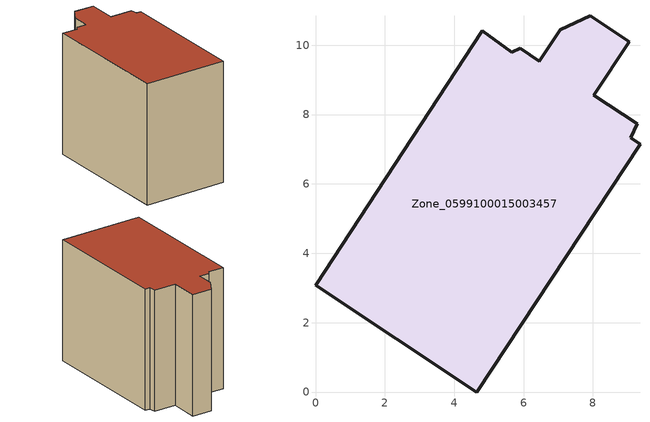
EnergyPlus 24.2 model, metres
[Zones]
Zone_0599100015003457
 floor ground (C_G): 5.9,9.9 6.45,9.54 7.05,10.44 7.92,10.84 9.04,10.1 8.02,8.56 9.27,7.73 9.09,7.34 9.36,7.15 4.65,0 0,3.08 4.8,10.41 5.66,9.79 z0.93
 wall outside (C_F): 7.92,10.84 7.05,10.44 6.45,9.54 5.9,9.9 5.66,9.79 4.8,10.41 0,3.08 4.65,0 9.36,7.15 9.09,7.34 9.27,7.73 8.02,8.56 9.04,10.1 7.92,10.84 z0.93:8.95
 roof outside (C_R): 9.36,7.15 9.09,7.34 9.27,7.73 8.02,8.56 9.04,10.1 7.92,10.84 7.05,10.44 6.45,9.54 5.9,9.9 5.66,9.79 4.8,10.41 0,3.08 4.65,0 z8.95
[BUILDING]
Pand.0599100015003457: North Axis=0; Terrain=City; Loads Convergence Tolerance Value=0.04; Temperature Convergence Tolerance Value=0.4; Solar Distribution=FullExterior; Maximum Number of Warmup Days=25; Minimum Number of Warmup Days=1
[Site:Location]
Rotterdam.The.Hague.AP_ZH_NLD Design_Conditions: Latitude=51.96; Longitude=4.45; Time Zone=1; Elevation=-4.5
[SITE:GROUNDTEMPERATURE:BUILDINGSURFACE]
18, 18, 18, 18, 18, 18, 18, 18, 18, 18, 18, 18
[MATERIAL] Thermal Absorptance=0.9; Solar Absorptance=0.7; Visible Absorptance=0.7
Name | Roughness | Thickness | Conductivity | Density | Specific Heat
G.TI.1965-1974 | MediumSmooth | 0.15 | 0.882353 | 540 | 1210
F.TI.1965-1974 | Rough | 0.3 | 0.697674 | 1920 | 840
R.TI.1965-1974 | MediumRough | 0.2 | 0.232558 | 1500 | 1000
[CONSTRUCTION]
C_G: G.TI.1965-1974
C_F: F.TI.1965-1974
C_R: R.TI.1965-1974
[ZONE]
Zone_0599100015003457: Type=1; Multiplier=1; Ceiling Height=Autocalculate; Volume=Autocalculate; Floor Area=autocalculate; Part of Total Floor Area=Yes
[ZONEINFILTRATION:DESIGNFLOWRATE]
Infil_Zone_0599100015003457: Zone or ZoneList or Space or SpaceList=Zone_0599100015003457; Schedule=AlwaysOn; Design Flow Rate Calculation Method=Flow/Area; Flow Rate per Floor Area=0.003; Constant Term Coefficient=1; Temperature Term Coefficient=0; Velocity Term Coefficient=0; Velocity Squared Term Coefficient=0
[HVACTEMPLATE:ZONE:IDEALLOADSAIRSYSTEM]
Zone_0599100015003457: Maximum Heating Supply Air Temperature=50; Minimum Cooling Supply Air Temperature=13; Maximum Heating Supply Air Humidity Ratio=0.0156; Minimum Cooling Supply Air Humidity Ratio=0.0077; Heating Limit=NoLimit; Cooling Limit=NoLimit; Dehumidification Control Type=ConstantSensibleHeatRatio; Cooling Sensible Heat Ratio=0.7; Dehumidification Setpoint=60; Humidification Control Type=None; Humidification Setpoint=30; Outdoor Air Method=None; Outdoor Air Flow Rate per Person=0.00944; Outdoor Air Flow Rate per Zone Floor Area=0; Outdoor Air Flow Rate per Zone=0; Demand Controlled Ventilation Type=None; Outdoor Air Economizer Type=NoEconomizer; Heat Recovery Type=None; Sensible Heat Recovery Effectiveness=0.7; Latent Heat Recovery Effectiveness=0.65
[ZONECONTROL:THERMOSTAT]
ThermostatControl_Zone_0599100015003457: Zone or ZoneList=Zone_0599100015003457; Control Type Schedule=DualSetpointControlType; Control 1=Thermostat_Zone_0599100015003457; Temperature Difference Between Cutout And Setpoint=0
[THERMOSTATSETPOINT:DUALSETPOINT]
Thermostat_Zone_0599100015003457: Heating Setpoint Temperature Schedule=HeatingSetpoint_Zone_0599100015003457; Cooling Setpoint Temperature Schedule=CoolingSetpoint_Zone_0599100015003457
[SCHEDULE:COMPACT]
HeatingSetpoint_Zone_0599100015003457: Through: 12/31, For: AllDays, Until: 24:00, 21
CoolingSetpoint_Zone_0599100015003457: Through: 12/31, For: AllDays, Until: 24:00, 24
DualSetpointControlType: Through: 12/31, For: AllDays, Until: 24:00, 4
AlwaysOn: Through: 12/31, For: AllDays, Until: 24:00, 1
